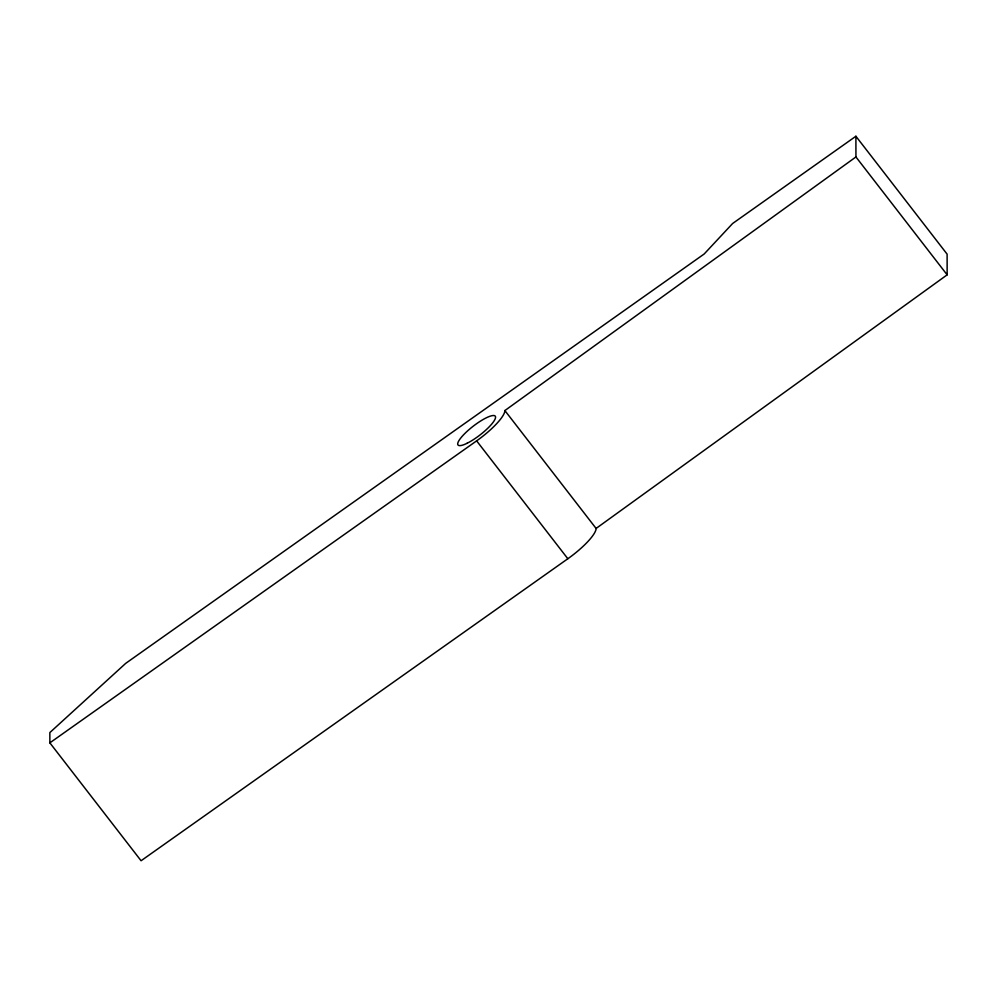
<?xml version="1.0" encoding="UTF-8"?>
<svg xmlns="http://www.w3.org/2000/svg" width="997" height="997" viewBox="0 0 997 997"><rect width="100%" height="100%" fill="white"/><g stroke="black" fill="none" stroke-linecap="round" stroke-linejoin="round"><path stroke-width="1.5" d="M49.862 742.852L476.628 440.861A35.169 8.275 -37.7 0 0 504.881 410.565L855.937 156.953L855.9 136.253L732.621 223.502L704.181 253.986L125.697 663.366L49.85 732.571L49.862 742.852L141.076 860.747L567.841 558.744A35.169 8.275 -37.7 0 0 596.094 528.447L947.15 274.836L947.113 254.148L855.9 136.253M855.937 156.953L947.15 274.836M504.881 410.565L596.094 528.447M476.628 440.861L567.841 558.744M467.132 443.254A23.592 5.558 -37.7 0 0 495.571 417.145A23.592 5.558 -37.7 0 0 467.119 431.315A23.592 5.558 -37.7 0 0 467.132 443.254"/></g></svg>
